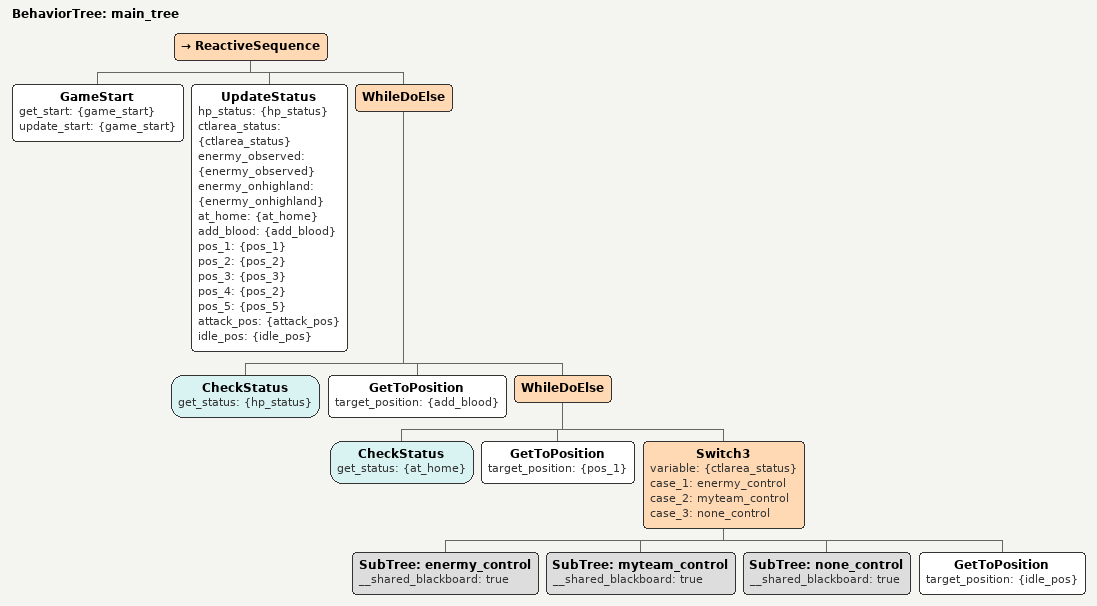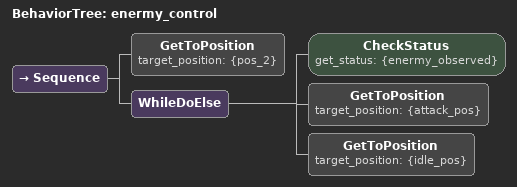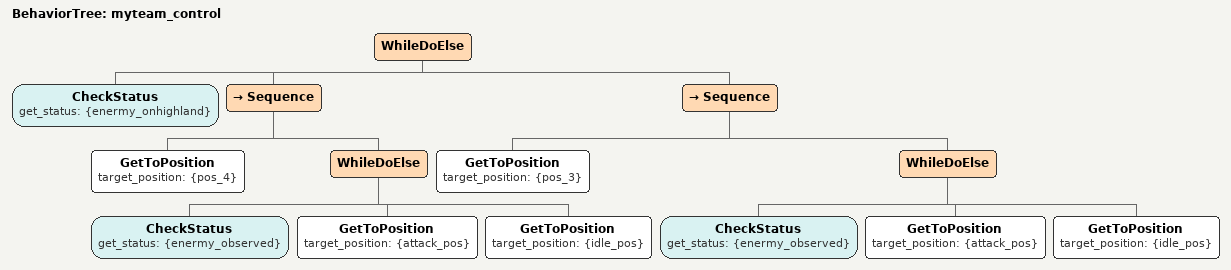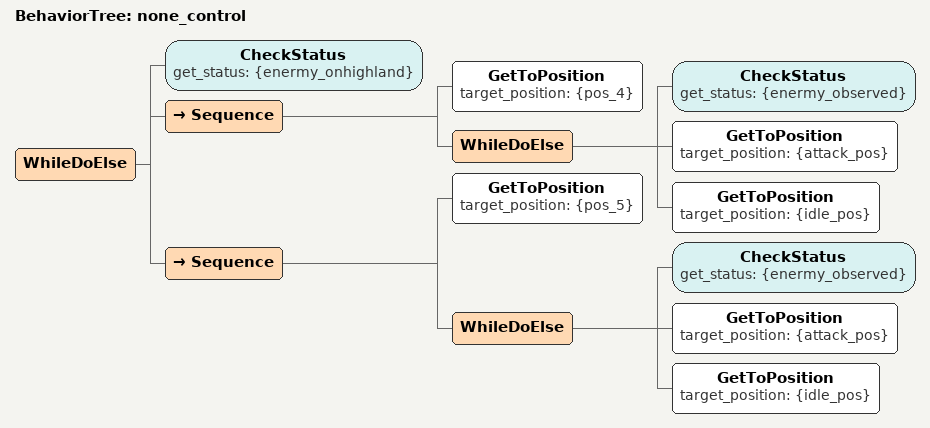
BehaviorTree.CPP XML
<?xml version="1.0" encoding="UTF-8"?>
<root BTCPP_format="3" main_tree_to_execute="main_tree">
    <BehaviorTree ID="main_tree">
        <ReactiveSequence>
            <GameStart get_start="{game_start}" update_start="{game_start}"/>
            <UpdateStatus hp_status="{hp_status}"
                          ctlarea_status="{ctlarea_status}"
                          enermy_observed="{enermy_observed}"
                          enermy_onhighland="{enermy_onhighland}"
                          at_home="{at_home}"

                          add_blood="{add_blood}"
                          pos_1="{pos_1}"
                          pos_2="{pos_2}"
                          pos_3="{pos_3}"
                          pos_4="{pos_2}"
                          pos_5="{pos_5}"
                          attack_pos="{attack_pos}"
                          idle_pos="{idle_pos}"/>
            <WhileDoElse>
                <CheckStatus get_status="{hp_status}"/>
                <GetToPosition target_position="{add_blood}"/>
                <WhileDoElse>
                    <CheckStatus get_status="{at_home}"/>
                    <GetToPosition target_position="{pos_1}"/>
                    <Switch3 variable="{ctlarea_status}" case_1="enermy_control" case_2="myteam_control" case_3="none_control">
                        <SubTree ID="enermy_control" __shared_blackboard="true"/>
                        <SubTree ID="myteam_control" __shared_blackboard="true"/>
                        <SubTree ID="none_control" __shared_blackboard="true"/>
                        <GetToPosition target_position="{idle_pos}"/>
                    </Switch3>
                </WhileDoElse>
            </WhileDoElse>
        </ReactiveSequence>
    </BehaviorTree>

    <BehaviorTree ID="enermy_control">
        <Sequence>
            <GetToPosition target_position="{pos_2}"/>
            <WhileDoElse>
                <CheckStatus get_status="{enermy_observed}"/>
                <GetToPosition target_position="{attack_pos}"/>
                <GetToPosition target_position="{idle_pos}"/>
            </WhileDoElse>
        </Sequence>
    </BehaviorTree>

    <BehaviorTree ID="myteam_control">
        <WhileDoElse>
            <CheckStatus get_status="{enermy_onhighland}"/>
            <Sequence>
                <GetToPosition target_position="{pos_4}"/>
                <WhileDoElse>
                    <CheckStatus get_status="{enermy_observed}"/>
                    <GetToPosition target_position="{attack_pos}"/>
                    <GetToPosition target_position="{idle_pos}"/>
                </WhileDoElse>
            </Sequence>
            <Sequence>
                <GetToPosition target_position="{pos_3}"/>
                <WhileDoElse>
                    <CheckStatus get_status="{enermy_observed}"/>
                    <GetToPosition target_position="{attack_pos}"/>
                    <GetToPosition target_position="{idle_pos}"/>
                </WhileDoElse>
            </Sequence>
        </WhileDoElse>
    </BehaviorTree>

    <BehaviorTree ID="none_control">
        <WhileDoElse>
            <CheckStatus get_status="{enermy_onhighland}"/>
            <Sequence>
                <GetToPosition target_position="{pos_4}"/>
                <WhileDoElse>
                    <CheckStatus get_status="{enermy_observed}"/>
                    <GetToPosition target_position="{attack_pos}"/>
                    <GetToPosition target_position="{idle_pos}"/>
                </WhileDoElse>
            </Sequence>
            <Sequence>
                <GetToPosition target_position="{pos_5}"/>
                <WhileDoElse>
                    <CheckStatus get_status="{enermy_observed}"/>
                    <GetToPosition target_position="{attack_pos}"/>
                    <GetToPosition target_position="{idle_pos}"/>
                </WhileDoElse>
            </Sequence>
        </WhileDoElse>
    </BehaviorTree>

</root>
